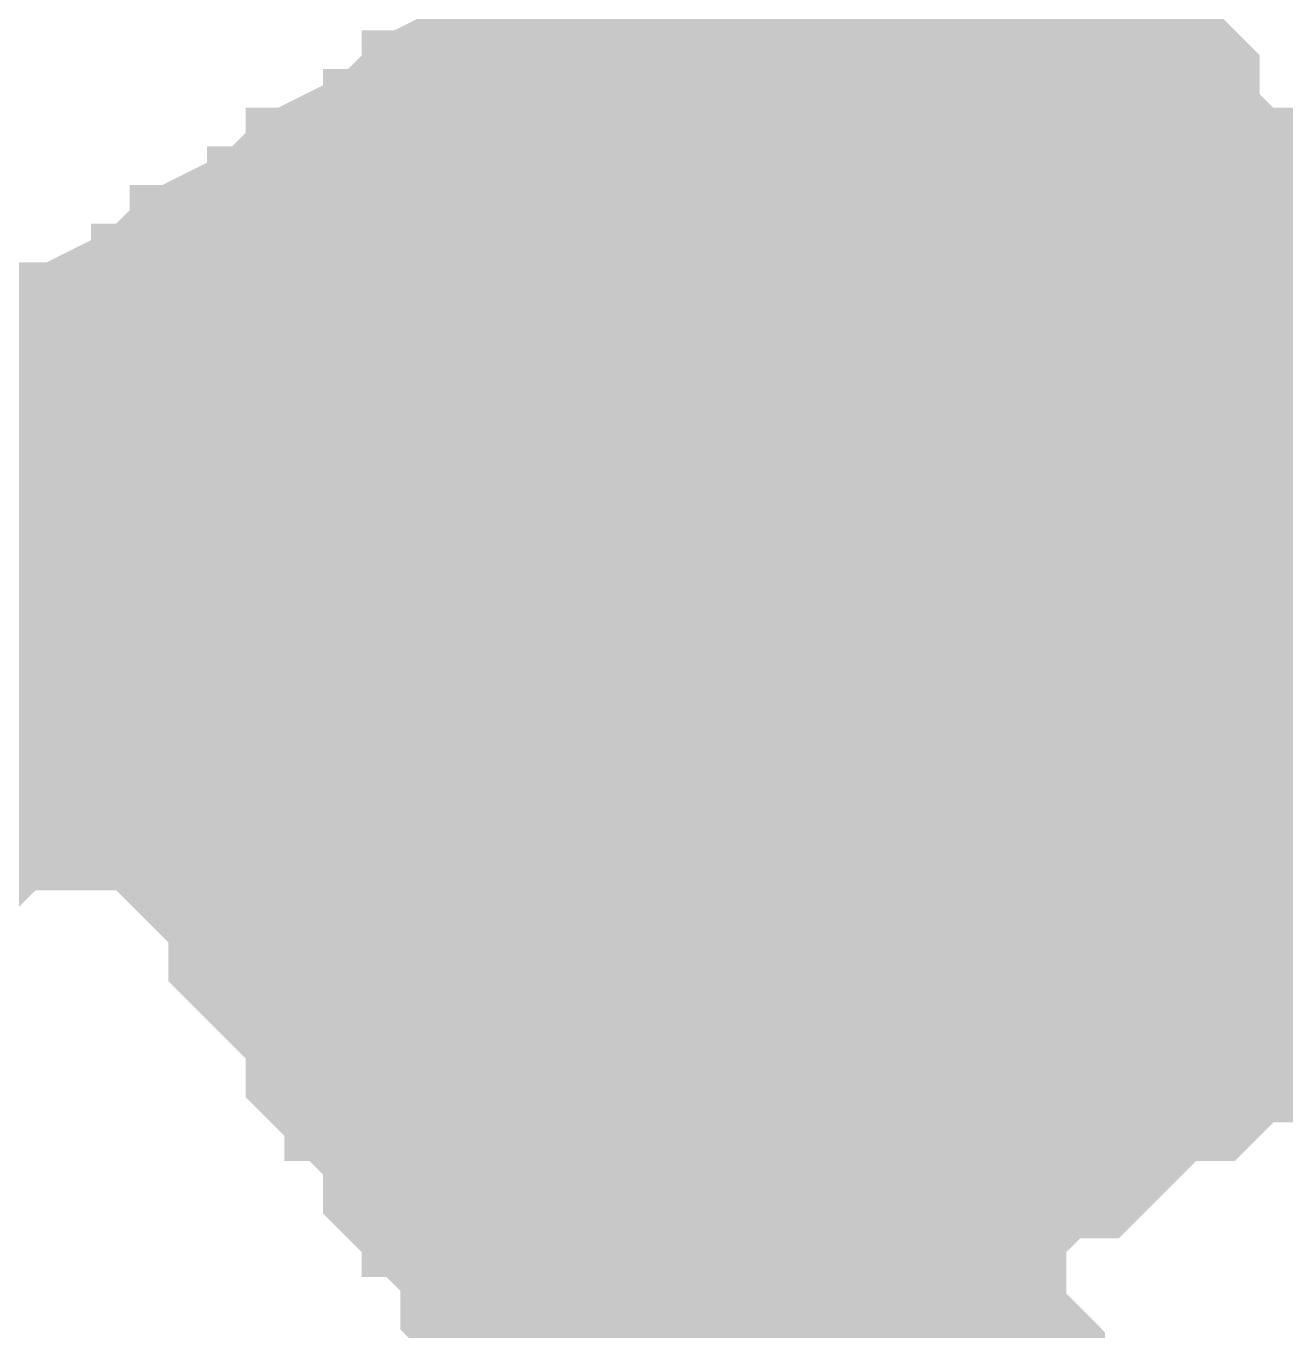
# Model space of a CAD drawing. Extents: x -0.1 to 65.1, y -1.2 to 30.1.
# Drawn here: x 31.644 to 32.0163, y 5.7455 to 6.1309 of the extents above; entities that cross this region are included whole.
import ezdxf

# ---------------------------------------------------------------- set-up
doc = ezdxf.new("R2010")
doc.units = 0
doc.header["$MEASUREMENT"] = 0
doc.layers.get('0').update_dxf_attribs({"linetype": 'CONTINUOUS'})
doc.layers.add('2D_LINE_126', color=7, linetype='CONTINUOUS')

# ---------------------------------------------------------------- blocks, each defined once
blk = doc.blocks.new('SMOOTH_0$0254')
at = {"const_width": 0.0127}
blk.add_lwpolyline([(-0.00635, 0, 1), (0.00635, 0, 1)], format="xyb", close=True, dxfattribs=at)
blk = doc.blocks.new('DRAWING_63')
at = {"layer": '2D_LINE_126', "const_width": 0.0254}
for points in [[(1.54305, -1.77165), (1.54305, -1.76022), (1.54305, -1.74879), (1.54305, -1.73736), (1.54305, -1.72593), (1.54305, -1.7145), (1.54305, -1.70307), (1.54305, -1.69164), (1.54305, -1.68021), (1.54305, -1.66878), (1.54305, -1.65735), (1.54305, -1.64592), (1.54305, -1.63449), (1.54305, -1.62306), (1.54305, -1.61163), (1.54305, -1.6002), (1.54305, -1.58877), (1.54305, -1.57734), (1.54305, -1.56591), (1.54305, -1.55448), (1.54305, -1.54305), (1.54305, -1.53162), (1.54305, -1.52019), (1.54305, -1.50876), (1.54305, -1.49733), (1.54305, -1.4859), (1.54305, -1.47447), (1.54305, -1.46304), (1.54305, -1.45161), (1.54305, -1.44018), (1.54305, -1.42875), (1.54305, -1.41732), (1.54305, -1.40589), (1.54305, -1.39446), (1.54305, -1.38303), (1.54305, -1.3716), (1.54305, -1.36017), (1.54305, -1.34874)], [(1.34874, -1.64592), (1.36017, -1.64592), (1.3716, -1.64592), (1.38303, -1.64592), (1.39446, -1.64592), (1.40589, -1.64592), (1.41732, -1.64592), (1.42875, -1.64592), (1.44018, -1.64592), (1.45161, -1.64592), (1.46304, -1.64592), (1.47447, -1.64592), (1.4859, -1.64592), (1.49733, -1.64592), (1.50876, -1.64592), (1.52019, -1.64592), (1.52019, -1.65735), (1.53162, -1.65735), (1.53162, -1.66878), (1.54305, -1.66878), (1.55448, -1.66878), (1.55448, -1.68021), (1.56591, -1.68021), (1.56591, -1.69164), (1.57734, -1.69164), (1.57734, -1.70307), (1.58877, -1.70307), (1.6002, -1.70307), (1.6002, -1.7145), (1.61163, -1.7145), (1.62306, -1.70307), (1.62306, -1.69164), (1.62306, -1.68021), (1.62306, -1.66878), (1.62306, -1.65735), (1.62306, -1.64592), (1.62306, -1.63449), (1.62306, -1.62306), (1.62306, -1.61163), (1.62306, -1.6002), (1.62306, -1.58877), (1.62306, -1.57734), (1.62306, -1.56591), (1.62306, -1.55448), (1.62306, -1.54305), (1.62306, -1.53162), (1.62306, -1.52019), (1.62306, -1.50876), (1.62306, -1.49733), (1.62306, -1.4859), (1.62306, -1.47447), (1.62306, -1.46304), (1.62306, -1.45161), (1.62306, -1.44018), (1.62306, -1.42875), (1.62306, -1.41732), (1.62306, -1.40589), (1.62306, -1.39446), (1.62306, -1.38303), (1.62306, -1.3716), (1.62306, -1.36017), (1.62306, -1.34874)], [(1.58877, -1.77165), (1.58877, -1.76022), (1.58877, -1.74879), (1.58877, -1.73736), (1.58877, -1.72593), (1.58877, -1.7145), (1.58877, -1.70307), (1.58877, -1.69164), (1.58877, -1.68021), (1.58877, -1.66878), (1.58877, -1.65735), (1.58877, -1.64592), (1.58877, -1.63449), (1.58877, -1.62306), (1.58877, -1.61163), (1.58877, -1.6002), (1.58877, -1.58877), (1.58877, -1.57734), (1.58877, -1.56591), (1.58877, -1.55448), (1.58877, -1.54305), (1.58877, -1.53162), (1.58877, -1.52019), (1.58877, -1.50876), (1.58877, -1.49733), (1.58877, -1.4859), (1.58877, -1.47447), (1.58877, -1.46304), (1.58877, -1.45161), (1.58877, -1.44018), (1.58877, -1.42875), (1.58877, -1.41732), (1.58877, -1.40589), (1.58877, -1.39446), (1.58877, -1.38303), (1.58877, -1.3716), (1.58877, -1.36017), (1.58877, -1.34874)], [(1.66878, -1.41732), (1.65735, -1.41732), (1.65735, -1.40589), (1.64592, -1.40589), (1.64592, -1.39446), (1.63449, -1.39446), (1.63449, -1.38303), (1.62306, -1.38303), (1.61163, -1.38303), (1.61163, -1.3716), (1.6002, -1.3716), (1.6002, -1.36017), (1.58877, -1.36017), (1.57734, -1.36017), (1.57734, -1.34874)], [(1.64592, -1.38303), (1.63449, -1.38303), (1.63449, -1.3716), (1.62306, -1.3716), (1.61163, -1.3716), (1.61163, -1.36017), (1.6002, -1.36017), (1.6002, -1.34874)], [(1.69164, -1.45161), (1.68021, -1.45161), (1.68021, -1.44018), (1.66878, -1.44018), (1.65735, -1.44018), (1.65735, -1.42875), (1.64592, -1.42875), (1.64592, -1.41732), (1.63449, -1.41732), (1.63449, -1.40589), (1.62306, -1.40589), (1.61163, -1.40589), (1.61163, -1.39446), (1.6002, -1.39446), (1.6002, -1.38303), (1.58877, -1.38303), (1.57734, -1.38303), (1.57734, -1.3716), (1.56591, -1.3716), (1.56591, -1.36017), (1.55448, -1.36017), (1.55448, -1.34874)], [(1.44018, -1.77165), (1.44018, -1.76022), (1.44018, -1.74879), (1.44018, -1.73736), (1.44018, -1.72593), (1.44018, -1.7145), (1.44018, -1.70307), (1.44018, -1.69164), (1.44018, -1.68021), (1.44018, -1.66878), (1.44018, -1.65735), (1.44018, -1.64592), (1.44018, -1.63449), (1.44018, -1.62306), (1.44018, -1.61163), (1.44018, -1.6002), (1.44018, -1.58877), (1.44018, -1.57734), (1.44018, -1.56591), (1.44018, -1.55448), (1.44018, -1.54305), (1.44018, -1.53162), (1.44018, -1.52019), (1.44018, -1.50876), (1.44018, -1.49733), (1.44018, -1.4859), (1.44018, -1.47447), (1.44018, -1.46304), (1.44018, -1.45161), (1.44018, -1.44018), (1.44018, -1.42875), (1.44018, -1.41732), (1.44018, -1.40589), (1.44018, -1.39446), (1.44018, -1.38303), (1.44018, -1.3716), (1.44018, -1.36017), (1.44018, -1.34874)], [(1.45161, -1.77165), (1.45161, -1.76022), (1.45161, -1.74879), (1.45161, -1.73736), (1.45161, -1.72593), (1.45161, -1.7145), (1.45161, -1.70307), (1.45161, -1.69164), (1.45161, -1.68021), (1.45161, -1.66878), (1.45161, -1.65735), (1.45161, -1.64592), (1.45161, -1.63449), (1.45161, -1.62306), (1.45161, -1.61163), (1.45161, -1.6002), (1.45161, -1.58877), (1.45161, -1.57734), (1.45161, -1.56591), (1.45161, -1.55448), (1.45161, -1.54305), (1.45161, -1.53162), (1.45161, -1.52019), (1.45161, -1.50876), (1.45161, -1.49733), (1.45161, -1.4859), (1.45161, -1.47447), (1.45161, -1.46304), (1.45161, -1.45161), (1.45161, -1.44018), (1.45161, -1.42875), (1.45161, -1.41732), (1.45161, -1.40589), (1.45161, -1.39446), (1.45161, -1.38303), (1.45161, -1.3716), (1.45161, -1.36017), (1.45161, -1.34874)], [(1.46304, -1.77165), (1.46304, -1.76022), (1.46304, -1.74879), (1.46304, -1.73736), (1.46304, -1.72593), (1.46304, -1.7145), (1.46304, -1.70307), (1.46304, -1.69164), (1.46304, -1.68021), (1.46304, -1.66878), (1.46304, -1.65735), (1.46304, -1.64592), (1.46304, -1.63449), (1.46304, -1.62306), (1.46304, -1.61163), (1.46304, -1.6002), (1.46304, -1.58877), (1.46304, -1.57734), (1.46304, -1.56591), (1.46304, -1.55448), (1.46304, -1.54305), (1.46304, -1.53162), (1.46304, -1.52019), (1.46304, -1.50876), (1.46304, -1.49733), (1.46304, -1.4859), (1.46304, -1.47447), (1.46304, -1.46304), (1.46304, -1.45161), (1.46304, -1.44018), (1.46304, -1.42875), (1.46304, -1.41732), (1.46304, -1.40589), (1.46304, -1.39446), (1.46304, -1.38303), (1.46304, -1.3716), (1.46304, -1.36017), (1.46304, -1.34874)], [(1.47447, -1.77165), (1.47447, -1.76022), (1.47447, -1.74879), (1.47447, -1.73736), (1.47447, -1.72593), (1.47447, -1.7145), (1.47447, -1.70307), (1.47447, -1.69164), (1.47447, -1.68021), (1.47447, -1.66878), (1.47447, -1.65735), (1.47447, -1.64592), (1.47447, -1.63449), (1.47447, -1.62306), (1.47447, -1.61163), (1.47447, -1.6002), (1.47447, -1.58877), (1.47447, -1.57734), (1.47447, -1.56591), (1.47447, -1.55448), (1.47447, -1.54305), (1.47447, -1.53162), (1.47447, -1.52019), (1.47447, -1.50876), (1.47447, -1.49733), (1.47447, -1.4859), (1.47447, -1.47447), (1.47447, -1.46304), (1.47447, -1.45161), (1.47447, -1.44018), (1.47447, -1.42875), (1.47447, -1.41732), (1.47447, -1.40589), (1.47447, -1.39446), (1.47447, -1.38303), (1.47447, -1.3716), (1.47447, -1.36017), (1.47447, -1.34874)], [(1.4859, -1.77165), (1.4859, -1.76022), (1.4859, -1.74879), (1.4859, -1.73736), (1.4859, -1.72593), (1.4859, -1.7145), (1.4859, -1.70307), (1.4859, -1.69164), (1.4859, -1.68021), (1.4859, -1.66878), (1.4859, -1.65735), (1.4859, -1.64592), (1.4859, -1.63449), (1.4859, -1.62306), (1.4859, -1.61163), (1.4859, -1.6002), (1.4859, -1.58877), (1.4859, -1.57734), (1.4859, -1.56591), (1.4859, -1.55448), (1.4859, -1.54305), (1.4859, -1.53162), (1.4859, -1.52019), (1.4859, -1.50876), (1.4859, -1.49733), (1.4859, -1.4859), (1.4859, -1.47447), (1.4859, -1.46304), (1.4859, -1.45161), (1.4859, -1.44018), (1.4859, -1.42875), (1.4859, -1.41732), (1.4859, -1.40589), (1.4859, -1.39446), (1.4859, -1.38303), (1.4859, -1.3716), (1.4859, -1.36017), (1.4859, -1.34874)], [(1.49733, -1.77165), (1.49733, -1.76022), (1.49733, -1.74879), (1.49733, -1.73736), (1.49733, -1.72593), (1.49733, -1.7145), (1.49733, -1.70307), (1.49733, -1.69164), (1.49733, -1.68021), (1.49733, -1.66878), (1.49733, -1.65735), (1.49733, -1.64592), (1.49733, -1.63449), (1.49733, -1.62306), (1.49733, -1.61163), (1.49733, -1.6002), (1.49733, -1.58877), (1.49733, -1.57734), (1.49733, -1.56591), (1.49733, -1.55448), (1.49733, -1.54305), (1.49733, -1.53162), (1.49733, -1.52019), (1.49733, -1.50876), (1.49733, -1.49733), (1.49733, -1.4859), (1.49733, -1.47447), (1.49733, -1.46304), (1.49733, -1.45161), (1.49733, -1.44018), (1.49733, -1.42875), (1.49733, -1.41732), (1.49733, -1.40589), (1.49733, -1.39446), (1.49733, -1.38303), (1.49733, -1.3716), (1.49733, -1.36017), (1.49733, -1.34874)], [(1.50876, -1.77165), (1.50876, -1.76022), (1.50876, -1.74879), (1.50876, -1.73736), (1.50876, -1.72593), (1.50876, -1.7145), (1.50876, -1.70307), (1.50876, -1.69164), (1.50876, -1.68021), (1.50876, -1.66878), (1.50876, -1.65735), (1.50876, -1.64592), (1.50876, -1.63449), (1.50876, -1.62306), (1.50876, -1.61163), (1.50876, -1.6002), (1.50876, -1.58877), (1.50876, -1.57734), (1.50876, -1.56591), (1.50876, -1.55448), (1.50876, -1.54305), (1.50876, -1.53162), (1.50876, -1.52019), (1.50876, -1.50876), (1.50876, -1.49733), (1.50876, -1.4859), (1.50876, -1.47447), (1.50876, -1.46304), (1.50876, -1.45161), (1.50876, -1.44018), (1.50876, -1.42875), (1.50876, -1.41732), (1.50876, -1.40589), (1.50876, -1.39446), (1.50876, -1.38303), (1.50876, -1.3716), (1.50876, -1.36017), (1.50876, -1.34874)], [(1.28016, -1.62306), (1.29159, -1.61163), (1.29159, -1.6002), (1.30302, -1.6002), (1.30302, -1.58877), (1.31445, -1.58877), (1.32588, -1.58877), (1.32588, -1.57734), (1.33731, -1.57734), (1.33731, -1.56591), (1.34874, -1.56591), (1.36017, -1.56591), (1.36017, -1.55448), (1.3716, -1.55448), (1.3716, -1.54305), (1.38303, -1.54305), (1.39446, -1.54305), (1.39446, -1.53162), (1.40589, -1.53162), (1.40589, -1.52019), (1.41732, -1.52019), (1.42875, -1.52019), (1.42875, -1.50876), (1.44018, -1.50876), (1.45161, -1.50876), (1.46304, -1.50876), (1.47447, -1.50876), (1.4859, -1.50876), (1.49733, -1.50876), (1.50876, -1.50876), (1.52019, -1.50876), (1.52019, -1.52019), (1.53162, -1.52019), (1.53162, -1.53162), (1.54305, -1.53162), (1.55448, -1.53162), (1.55448, -1.54305), (1.56591, -1.54305), (1.56591, -1.55448), (1.57734, -1.55448), (1.57734, -1.56591), (1.58877, -1.56591), (1.6002, -1.56591), (1.6002, -1.57734), (1.61163, -1.57734), (1.61163, -1.58877), (1.62306, -1.58877), (1.63449, -1.58877), (1.63449, -1.6002), (1.64592, -1.6002), (1.64592, -1.61163), (1.65735, -1.61163), (1.65735, -1.62306), (1.66878, -1.62306), (1.68021, -1.62306)], [(1.53162, -1.34874), (1.53162, -1.36017), (1.54305, -1.36017), (1.55448, -1.36017), (1.55448, -1.3716), (1.56591, -1.3716), (1.56591, -1.38303), (1.57734, -1.38303), (1.57734, -1.39446), (1.58877, -1.39446), (1.6002, -1.39446), (1.6002, -1.40589), (1.61163, -1.40589), (1.61163, -1.41732), (1.62306, -1.41732), (1.63449, -1.41732), (1.63449, -1.42875), (1.64592, -1.42875), (1.64592, -1.44018), (1.65735, -1.44018), (1.65735, -1.45161), (1.66878, -1.45161), (1.68021, -1.45161)], [(1.52019, -1.34874), (1.52019, -1.36017), (1.53162, -1.36017), (1.53162, -1.3716), (1.54305, -1.3716), (1.55448, -1.3716), (1.55448, -1.38303), (1.56591, -1.38303), (1.56591, -1.39446), (1.57734, -1.39446), (1.57734, -1.40589), (1.58877, -1.40589), (1.6002, -1.40589), (1.6002, -1.41732), (1.61163, -1.41732), (1.61163, -1.42875), (1.62306, -1.42875), (1.63449, -1.42875), (1.63449, -1.44018), (1.64592, -1.44018), (1.64592, -1.45161), (1.65735, -1.45161), (1.65735, -1.46304), (1.66878, -1.46304), (1.68021, -1.46304)], [(1.26873, -1.47447), (1.29159, -1.46304), (1.30302, -1.45161), (1.32588, -1.44018), (1.33731, -1.42875), (1.36017, -1.41732), (1.3716, -1.40589), (1.39446, -1.39446), (1.40589, -1.38303), (1.42875, -1.3716), (1.44018, -1.36017), (1.45161, -1.36017), (1.46304, -1.36017), (1.47447, -1.36017), (1.4859, -1.36017), (1.49733, -1.36017), (1.50876, -1.36017), (1.52019, -1.36017), (1.52019, -1.3716), (1.53162, -1.3716), (1.53162, -1.38303), (1.54305, -1.38303), (1.55448, -1.38303), (1.55448, -1.39446), (1.56591, -1.39446), (1.56591, -1.40589), (1.57734, -1.40589), (1.57734, -1.41732), (1.58877, -1.41732), (1.6002, -1.41732), (1.6002, -1.42875), (1.61163, -1.42875), (1.61163, -1.44018), (1.62306, -1.44018), (1.63449, -1.44018), (1.63449, -1.45161), (1.64592, -1.45161), (1.64592, -1.46304), (1.65735, -1.46304), (1.65735, -1.47447), (1.66878, -1.47447), (1.68021, -1.47447)], [(1.28016, -1.47447), (1.29159, -1.47447), (1.29159, -1.46304), (1.30302, -1.46304), (1.30302, -1.45161), (1.31445, -1.45161), (1.32588, -1.45161), (1.32588, -1.44018), (1.33731, -1.44018), (1.33731, -1.42875), (1.34874, -1.42875), (1.36017, -1.42875), (1.36017, -1.41732), (1.3716, -1.41732), (1.3716, -1.40589), (1.38303, -1.40589), (1.39446, -1.40589), (1.39446, -1.39446), (1.40589, -1.39446), (1.40589, -1.38303), (1.41732, -1.38303), (1.42875, -1.38303), (1.42875, -1.3716), (1.44018, -1.3716), (1.45161, -1.3716), (1.46304, -1.3716), (1.47447, -1.3716), (1.4859, -1.3716), (1.49733, -1.3716), (1.50876, -1.3716), (1.52019, -1.3716), (1.52019, -1.38303), (1.53162, -1.38303), (1.53162, -1.39446), (1.54305, -1.39446), (1.55448, -1.39446), (1.55448, -1.40589), (1.56591, -1.40589), (1.56591, -1.41732), (1.57734, -1.41732), (1.57734, -1.42875), (1.58877, -1.42875), (1.6002, -1.42875), (1.6002, -1.44018), (1.61163, -1.44018), (1.61163, -1.45161), (1.62306, -1.45161), (1.63449, -1.45161), (1.63449, -1.46304), (1.64592, -1.46304), (1.64592, -1.47447), (1.65735, -1.47447), (1.65735, -1.4859), (1.66878, -1.4859), (1.68021, -1.4859)], [(1.28016, -1.4859), (1.29159, -1.4859), (1.29159, -1.47447), (1.30302, -1.47447), (1.30302, -1.46304), (1.31445, -1.46304), (1.32588, -1.46304), (1.32588, -1.45161), (1.33731, -1.45161), (1.33731, -1.44018), (1.34874, -1.44018), (1.36017, -1.44018), (1.36017, -1.42875), (1.3716, -1.42875), (1.3716, -1.41732), (1.38303, -1.41732), (1.39446, -1.41732), (1.39446, -1.40589), (1.40589, -1.40589), (1.40589, -1.39446), (1.41732, -1.39446), (1.42875, -1.39446), (1.42875, -1.38303), (1.44018, -1.38303), (1.45161, -1.38303), (1.46304, -1.38303), (1.47447, -1.38303), (1.4859, -1.38303), (1.49733, -1.38303), (1.50876, -1.38303), (1.52019, -1.38303), (1.52019, -1.39446), (1.53162, -1.39446), (1.53162, -1.40589), (1.54305, -1.40589), (1.55448, -1.40589), (1.55448, -1.41732), (1.56591, -1.41732), (1.56591, -1.42875), (1.57734, -1.42875), (1.57734, -1.44018), (1.58877, -1.44018), (1.6002, -1.44018), (1.6002, -1.45161), (1.61163, -1.45161), (1.61163, -1.46304), (1.62306, -1.46304), (1.63449, -1.46304), (1.63449, -1.47447), (1.64592, -1.47447), (1.64592, -1.4859), (1.65735, -1.4859), (1.65735, -1.49733), (1.66878, -1.49733), (1.68021, -1.49733)], [(1.28016, -1.49733), (1.29159, -1.49733), (1.29159, -1.4859), (1.30302, -1.4859), (1.30302, -1.47447), (1.31445, -1.47447), (1.32588, -1.47447), (1.32588, -1.46304), (1.33731, -1.46304), (1.33731, -1.45161), (1.34874, -1.45161), (1.36017, -1.45161), (1.36017, -1.44018), (1.3716, -1.44018), (1.3716, -1.42875), (1.38303, -1.42875), (1.39446, -1.42875), (1.39446, -1.41732), (1.40589, -1.41732), (1.40589, -1.40589), (1.41732, -1.40589), (1.42875, -1.40589), (1.42875, -1.39446), (1.44018, -1.39446), (1.45161, -1.39446), (1.46304, -1.39446), (1.47447, -1.39446), (1.4859, -1.39446), (1.49733, -1.39446), (1.50876, -1.39446), (1.52019, -1.39446), (1.52019, -1.40589), (1.53162, -1.40589), (1.53162, -1.41732), (1.54305, -1.41732), (1.55448, -1.41732), (1.55448, -1.42875), (1.56591, -1.42875), (1.56591, -1.44018), (1.57734, -1.44018), (1.57734, -1.45161), (1.58877, -1.45161), (1.6002, -1.45161), (1.6002, -1.46304), (1.61163, -1.46304), (1.61163, -1.47447), (1.62306, -1.47447), (1.63449, -1.47447), (1.63449, -1.4859), (1.64592, -1.4859), (1.64592, -1.49733), (1.65735, -1.49733), (1.65735, -1.50876), (1.66878, -1.50876), (1.68021, -1.50876)], [(1.28016, -1.50876), (1.29159, -1.50876), (1.29159, -1.49733), (1.30302, -1.49733), (1.30302, -1.4859), (1.31445, -1.4859), (1.32588, -1.4859), (1.32588, -1.47447), (1.33731, -1.47447), (1.33731, -1.46304), (1.34874, -1.46304), (1.36017, -1.46304), (1.36017, -1.45161), (1.3716, -1.45161), (1.3716, -1.44018), (1.38303, -1.44018), (1.39446, -1.44018), (1.39446, -1.42875), (1.40589, -1.42875), (1.40589, -1.41732), (1.41732, -1.41732), (1.42875, -1.41732), (1.42875, -1.40589), (1.44018, -1.40589), (1.45161, -1.40589), (1.46304, -1.40589), (1.47447, -1.40589), (1.4859, -1.40589), (1.49733, -1.40589), (1.50876, -1.40589), (1.52019, -1.40589), (1.52019, -1.41732), (1.53162, -1.41732), (1.53162, -1.42875), (1.54305, -1.42875), (1.55448, -1.42875), (1.55448, -1.44018), (1.56591, -1.44018), (1.56591, -1.45161), (1.57734, -1.45161), (1.57734, -1.46304), (1.58877, -1.46304), (1.6002, -1.46304), (1.6002, -1.47447), (1.61163, -1.47447), (1.61163, -1.4859), (1.62306, -1.4859), (1.63449, -1.4859), (1.63449, -1.49733), (1.64592, -1.49733), (1.64592, -1.50876), (1.65735, -1.50876), (1.65735, -1.52019), (1.66878, -1.52019), (1.68021, -1.52019)], [(1.28016, -1.52019), (1.29159, -1.52019), (1.29159, -1.50876), (1.30302, -1.50876), (1.30302, -1.49733), (1.31445, -1.49733), (1.32588, -1.49733), (1.32588, -1.4859), (1.33731, -1.4859), (1.33731, -1.47447), (1.34874, -1.47447), (1.36017, -1.47447), (1.36017, -1.46304), (1.3716, -1.46304), (1.3716, -1.45161), (1.38303, -1.45161), (1.39446, -1.45161), (1.39446, -1.44018), (1.40589, -1.44018), (1.40589, -1.42875), (1.41732, -1.42875), (1.42875, -1.42875), (1.42875, -1.41732), (1.44018, -1.41732), (1.45161, -1.41732), (1.46304, -1.41732), (1.47447, -1.41732), (1.4859, -1.41732), (1.49733, -1.41732), (1.50876, -1.41732), (1.52019, -1.41732), (1.52019, -1.42875), (1.53162, -1.42875), (1.53162, -1.44018), (1.54305, -1.44018), (1.55448, -1.44018), (1.55448, -1.45161), (1.56591, -1.45161), (1.56591, -1.46304), (1.57734, -1.46304), (1.57734, -1.47447), (1.58877, -1.47447), (1.6002, -1.47447), (1.6002, -1.4859), (1.61163, -1.4859), (1.61163, -1.49733), (1.62306, -1.49733), (1.63449, -1.49733), (1.63449, -1.50876), (1.64592, -1.50876), (1.64592, -1.52019), (1.65735, -1.52019), (1.65735, -1.53162), (1.66878, -1.53162), (1.68021, -1.53162)], [(1.28016, -1.53162), (1.29159, -1.53162), (1.29159, -1.52019), (1.30302, -1.52019), (1.30302, -1.50876), (1.31445, -1.50876), (1.32588, -1.50876), (1.32588, -1.49733), (1.33731, -1.49733), (1.33731, -1.4859), (1.34874, -1.4859), (1.36017, -1.4859), (1.36017, -1.47447), (1.3716, -1.47447), (1.3716, -1.46304), (1.38303, -1.46304), (1.39446, -1.46304), (1.39446, -1.45161), (1.40589, -1.45161), (1.40589, -1.44018), (1.41732, -1.44018), (1.42875, -1.44018), (1.42875, -1.42875), (1.44018, -1.42875), (1.45161, -1.42875), (1.46304, -1.42875), (1.47447, -1.42875), (1.4859, -1.42875), (1.49733, -1.42875), (1.50876, -1.42875), (1.52019, -1.42875), (1.52019, -1.44018), (1.53162, -1.44018), (1.53162, -1.45161), (1.54305, -1.45161), (1.55448, -1.45161), (1.55448, -1.46304), (1.56591, -1.46304), (1.56591, -1.47447), (1.57734, -1.47447), (1.57734, -1.4859), (1.58877, -1.4859), (1.6002, -1.4859), (1.6002, -1.49733), (1.61163, -1.49733), (1.61163, -1.50876), (1.62306, -1.50876), (1.63449, -1.50876), (1.63449, -1.52019), (1.64592, -1.52019), (1.64592, -1.53162), (1.65735, -1.53162), (1.65735, -1.54305), (1.66878, -1.54305), (1.68021, -1.54305)], [(1.28016, -1.54305), (1.29159, -1.54305), (1.29159, -1.53162), (1.30302, -1.53162), (1.30302, -1.52019), (1.31445, -1.52019), (1.32588, -1.52019), (1.32588, -1.50876), (1.33731, -1.50876), (1.33731, -1.49733), (1.34874, -1.49733), (1.36017, -1.49733), (1.36017, -1.4859), (1.3716, -1.4859), (1.3716, -1.47447), (1.38303, -1.47447), (1.39446, -1.47447), (1.39446, -1.46304), (1.40589, -1.46304), (1.40589, -1.45161), (1.41732, -1.45161), (1.42875, -1.45161), (1.42875, -1.44018), (1.44018, -1.44018), (1.45161, -1.44018), (1.46304, -1.44018), (1.47447, -1.44018), (1.4859, -1.44018), (1.49733, -1.44018), (1.50876, -1.44018), (1.52019, -1.44018), (1.52019, -1.45161), (1.53162, -1.45161), (1.53162, -1.46304), (1.54305, -1.46304), (1.55448, -1.46304), (1.55448, -1.47447), (1.56591, -1.47447), (1.56591, -1.4859), (1.57734, -1.4859), (1.57734, -1.49733), (1.58877, -1.49733), (1.6002, -1.49733), (1.6002, -1.50876), (1.61163, -1.50876), (1.61163, -1.52019), (1.62306, -1.52019), (1.63449, -1.52019), (1.63449, -1.53162), (1.64592, -1.53162), (1.64592, -1.54305), (1.65735, -1.54305), (1.65735, -1.55448), (1.66878, -1.55448), (1.68021, -1.55448)], [(1.28016, -1.55448), (1.29159, -1.55448), (1.29159, -1.54305), (1.30302, -1.54305), (1.30302, -1.53162), (1.31445, -1.53162), (1.32588, -1.53162), (1.32588, -1.52019), (1.33731, -1.52019), (1.33731, -1.50876), (1.34874, -1.50876), (1.36017, -1.50876), (1.36017, -1.49733), (1.3716, -1.49733), (1.3716, -1.4859), (1.38303, -1.4859), (1.39446, -1.4859), (1.39446, -1.47447), (1.40589, -1.47447), (1.40589, -1.46304), (1.41732, -1.46304), (1.42875, -1.46304), (1.42875, -1.45161), (1.44018, -1.45161), (1.45161, -1.45161), (1.46304, -1.45161), (1.47447, -1.45161), (1.4859, -1.45161), (1.49733, -1.45161), (1.50876, -1.45161), (1.52019, -1.45161), (1.52019, -1.46304), (1.53162, -1.46304), (1.53162, -1.47447), (1.54305, -1.47447), (1.55448, -1.47447), (1.55448, -1.4859), (1.56591, -1.4859), (1.56591, -1.49733), (1.57734, -1.49733), (1.57734, -1.50876), (1.58877, -1.50876), (1.6002, -1.50876), (1.6002, -1.52019), (1.61163, -1.52019), (1.61163, -1.53162), (1.62306, -1.53162), (1.63449, -1.53162), (1.63449, -1.54305), (1.64592, -1.54305), (1.64592, -1.55448), (1.65735, -1.55448), (1.65735, -1.56591), (1.66878, -1.56591), (1.68021, -1.56591)], [(1.28016, -1.56591), (1.29159, -1.56591), (1.29159, -1.55448), (1.30302, -1.55448), (1.30302, -1.54305), (1.31445, -1.54305), (1.32588, -1.54305), (1.32588, -1.53162), (1.33731, -1.53162), (1.33731, -1.52019), (1.34874, -1.52019), (1.36017, -1.52019), (1.36017, -1.50876), (1.3716, -1.50876), (1.3716, -1.49733), (1.38303, -1.49733), (1.39446, -1.49733), (1.39446, -1.4859), (1.40589, -1.4859), (1.40589, -1.47447), (1.41732, -1.47447), (1.42875, -1.47447), (1.42875, -1.46304), (1.44018, -1.46304), (1.45161, -1.46304), (1.46304, -1.46304), (1.47447, -1.46304), (1.4859, -1.46304), (1.49733, -1.46304), (1.50876, -1.46304), (1.52019, -1.46304), (1.52019, -1.47447), (1.53162, -1.47447), (1.53162, -1.4859), (1.54305, -1.4859), (1.55448, -1.4859), (1.55448, -1.49733), (1.56591, -1.49733), (1.56591, -1.50876), (1.57734, -1.50876), (1.57734, -1.52019), (1.58877, -1.52019), (1.6002, -1.52019), (1.6002, -1.53162), (1.61163, -1.53162), (1.61163, -1.54305), (1.62306, -1.54305), (1.63449, -1.54305), (1.63449, -1.55448), (1.64592, -1.55448), (1.64592, -1.56591), (1.65735, -1.56591), (1.65735, -1.57734), (1.66878, -1.57734), (1.68021, -1.57734)], [(1.28016, -1.57734), (1.29159, -1.57734), (1.29159, -1.56591), (1.30302, -1.56591), (1.30302, -1.55448), (1.31445, -1.55448), (1.32588, -1.55448), (1.32588, -1.54305), (1.33731, -1.54305), (1.33731, -1.53162), (1.34874, -1.53162), (1.36017, -1.53162), (1.36017, -1.52019), (1.3716, -1.52019), (1.3716, -1.50876), (1.38303, -1.50876), (1.39446, -1.50876), (1.39446, -1.49733), (1.40589, -1.49733), (1.40589, -1.4859), (1.41732, -1.4859), (1.42875, -1.4859), (1.42875, -1.47447), (1.44018, -1.47447), (1.45161, -1.47447), (1.46304, -1.47447), (1.47447, -1.47447), (1.4859, -1.47447), (1.49733, -1.47447), (1.50876, -1.47447), (1.52019, -1.47447), (1.52019, -1.4859), (1.53162, -1.4859), (1.53162, -1.49733), (1.54305, -1.49733), (1.55448, -1.49733), (1.55448, -1.50876), (1.56591, -1.50876), (1.56591, -1.52019), (1.57734, -1.52019), (1.57734, -1.53162), (1.58877, -1.53162), (1.6002, -1.53162), (1.6002, -1.54305), (1.61163, -1.54305), (1.61163, -1.55448), (1.62306, -1.55448), (1.63449, -1.55448), (1.63449, -1.56591), (1.64592, -1.56591), (1.64592, -1.57734), (1.65735, -1.57734), (1.65735, -1.58877), (1.66878, -1.58877), (1.68021, -1.58877)], [(1.28016, -1.58877), (1.29159, -1.58877), (1.29159, -1.57734), (1.30302, -1.57734), (1.30302, -1.56591), (1.31445, -1.56591), (1.32588, -1.56591), (1.32588, -1.55448), (1.33731, -1.55448), (1.33731, -1.54305), (1.34874, -1.54305), (1.36017, -1.54305), (1.36017, -1.53162), (1.3716, -1.53162), (1.3716, -1.52019), (1.38303, -1.52019), (1.39446, -1.52019), (1.39446, -1.50876), (1.40589, -1.50876), (1.40589, -1.49733), (1.41732, -1.49733), (1.42875, -1.49733), (1.42875, -1.4859), (1.44018, -1.4859), (1.45161, -1.4859), (1.46304, -1.4859), (1.47447, -1.4859), (1.4859, -1.4859), (1.49733, -1.4859), (1.50876, -1.4859), (1.52019, -1.4859), (1.52019, -1.49733), (1.53162, -1.49733), (1.53162, -1.50876), (1.54305, -1.50876), (1.55448, -1.50876), (1.55448, -1.52019), (1.56591, -1.52019), (1.56591, -1.53162), (1.57734, -1.53162), (1.57734, -1.54305), (1.58877, -1.54305), (1.6002, -1.54305), (1.6002, -1.55448), (1.61163, -1.55448), (1.61163, -1.56591), (1.62306, -1.56591), (1.63449, -1.56591), (1.63449, -1.57734), (1.64592, -1.57734), (1.64592, -1.58877), (1.65735, -1.58877), (1.65735, -1.6002), (1.66878, -1.6002), (1.68021, -1.6002)], [(1.28016, -1.6002), (1.29159, -1.6002), (1.29159, -1.58877), (1.30302, -1.58877), (1.30302, -1.57734), (1.31445, -1.57734), (1.32588, -1.57734), (1.32588, -1.56591), (1.33731, -1.56591), (1.33731, -1.55448), (1.34874, -1.55448), (1.36017, -1.55448), (1.36017, -1.54305), (1.3716, -1.54305), (1.3716, -1.53162), (1.38303, -1.53162), (1.39446, -1.53162), (1.39446, -1.52019), (1.40589, -1.52019), (1.40589, -1.50876), (1.41732, -1.50876), (1.42875, -1.50876), (1.42875, -1.49733), (1.44018, -1.49733), (1.45161, -1.49733), (1.46304, -1.49733), (1.47447, -1.49733), (1.4859, -1.49733), (1.49733, -1.49733), (1.50876, -1.49733), (1.52019, -1.49733), (1.52019, -1.50876), (1.53162, -1.50876), (1.53162, -1.52019), (1.54305, -1.52019), (1.55448, -1.52019), (1.55448, -1.53162), (1.56591, -1.53162), (1.56591, -1.54305), (1.57734, -1.54305), (1.57734, -1.55448), (1.58877, -1.55448), (1.6002, -1.55448), (1.6002, -1.56591), (1.61163, -1.56591), (1.61163, -1.57734), (1.62306, -1.57734), (1.63449, -1.57734), (1.63449, -1.58877), (1.64592, -1.58877), (1.64592, -1.6002), (1.65735, -1.6002), (1.65735, -1.61163), (1.66878, -1.61163), (1.68021, -1.61163)], [(1.28016, -1.61163), (1.29159, -1.61163), (1.30302, -1.61163), (1.30302, -1.6002), (1.31445, -1.6002), (1.32588, -1.6002), (1.32588, -1.58877), (1.33731, -1.58877), (1.33731, -1.57734), (1.34874, -1.57734), (1.36017, -1.57734), (1.36017, -1.56591), (1.3716, -1.56591), (1.3716, -1.55448), (1.38303, -1.55448), (1.39446, -1.55448), (1.39446, -1.54305), (1.40589, -1.54305), (1.40589, -1.53162), (1.41732, -1.53162), (1.42875, -1.53162), (1.42875, -1.52019), (1.44018, -1.52019), (1.45161, -1.52019), (1.46304, -1.52019), (1.47447, -1.52019), (1.4859, -1.52019), (1.49733, -1.52019), (1.50876, -1.52019), (1.52019, -1.52019), (1.52019, -1.53162), (1.53162, -1.53162), (1.53162, -1.54305), (1.54305, -1.54305), (1.55448, -1.54305), (1.55448, -1.55448), (1.56591, -1.55448), (1.56591, -1.56591), (1.57734, -1.56591), (1.57734, -1.57734), (1.58877, -1.57734), (1.6002, -1.57734), (1.6002, -1.58877), (1.61163, -1.58877), (1.61163, -1.6002), (1.62306, -1.6002), (1.63449, -1.6002), (1.63449, -1.61163), (1.64592, -1.61163), (1.64592, -1.62306), (1.65735, -1.62306), (1.65735, -1.63449), (1.66878, -1.63449), (1.68021, -1.63449)], [(1.68021, -1.64592), (1.66878, -1.64592), (1.65735, -1.64592), (1.65735, -1.63449), (1.64592, -1.63449), (1.64592, -1.62306), (1.63449, -1.62306), (1.63449, -1.61163), (1.62306, -1.61163), (1.61163, -1.61163), (1.61163, -1.6002), (1.6002, -1.6002), (1.6002, -1.58877), (1.58877, -1.58877), (1.57734, -1.58877), (1.57734, -1.57734), (1.56591, -1.57734), (1.56591, -1.56591), (1.55448, -1.56591), (1.55448, -1.55448), (1.54305, -1.55448), (1.53162, -1.55448), (1.53162, -1.54305), (1.52019, -1.54305), (1.52019, -1.53162), (1.50876, -1.53162), (1.49733, -1.53162), (1.4859, -1.53162), (1.47447, -1.53162), (1.46304, -1.53162), (1.45161, -1.53162), (1.44018, -1.53162), (1.42875, -1.53162), (1.42875, -1.54305), (1.41732, -1.54305), (1.40589, -1.54305), (1.40589, -1.55448), (1.39446, -1.55448), (1.39446, -1.56591), (1.38303, -1.56591), (1.3716, -1.56591), (1.3716, -1.57734), (1.36017, -1.57734), (1.36017, -1.58877), (1.34874, -1.58877), (1.33731, -1.58877), (1.33731, -1.6002), (1.32588, -1.6002), (1.32588, -1.61163), (1.31445, -1.61163), (1.30302, -1.61163)], [(1.61163, -1.7145), (1.61163, -1.70307), (1.6002, -1.70307), (1.6002, -1.69164), (1.58877, -1.69164), (1.57734, -1.69164), (1.57734, -1.68021), (1.56591, -1.68021), (1.56591, -1.66878), (1.55448, -1.66878), (1.55448, -1.65735), (1.54305, -1.65735), (1.53162, -1.65735), (1.53162, -1.64592), (1.52019, -1.64592), (1.52019, -1.63449), (1.50876, -1.63449), (1.49733, -1.63449), (1.4859, -1.63449), (1.47447, -1.63449), (1.46304, -1.63449), (1.45161, -1.63449), (1.44018, -1.63449), (1.42875, -1.63449), (1.42875, -1.62306), (1.41732, -1.62306), (1.40589, -1.62306), (1.40589, -1.61163), (1.41732, -1.61163), (1.42875, -1.61163), (1.42875, -1.6002), (1.44018, -1.6002), (1.45161, -1.6002), (1.46304, -1.6002), (1.47447, -1.6002), (1.4859, -1.6002), (1.49733, -1.6002), (1.50876, -1.6002), (1.52019, -1.6002), (1.52019, -1.61163), (1.53162, -1.61163), (1.53162, -1.62306), (1.54305, -1.62306), (1.55448, -1.62306), (1.55448, -1.63449), (1.56591, -1.63449), (1.56591, -1.64592), (1.57734, -1.64592), (1.57734, -1.65735), (1.58877, -1.65735), (1.6002, -1.65735), (1.6002, -1.66878), (1.61163, -1.66878), (1.61163, -1.68021), (1.62306, -1.68021), (1.63449, -1.68021), (1.63449, -1.69164), (1.64592, -1.69164), (1.65735, -1.68021), (1.66878, -1.66878), (1.66878, -1.65735), (1.66878, -1.64592), (1.66878, -1.63449), (1.66878, -1.62306), (1.66878, -1.61163), (1.66878, -1.6002), (1.66878, -1.58877), (1.66878, -1.57734), (1.66878, -1.56591), (1.66878, -1.55448), (1.66878, -1.54305), (1.66878, -1.53162), (1.66878, -1.52019), (1.66878, -1.50876), (1.66878, -1.49733), (1.66878, -1.4859), (1.66878, -1.47447), (1.66878, -1.46304), (1.66878, -1.45161), (1.66878, -1.44018), (1.66878, -1.42875), (1.66878, -1.41732), (1.65735, -1.40589), (1.64592, -1.39446), (1.64592, -1.38303), (1.63449, -1.3716), (1.62306, -1.36017), (1.61163, -1.36017), (1.61163, -1.34874)], [(1.56591, -1.34874), (1.56591, -1.36017), (1.57734, -1.36017), (1.57734, -1.3716), (1.58877, -1.3716), (1.6002, -1.3716), (1.6002, -1.38303), (1.61163, -1.38303), (1.61163, -1.39446), (1.62306, -1.39446), (1.63449, -1.39446), (1.63449, -1.40589), (1.64592, -1.40589), (1.64592, -1.41732), (1.65735, -1.41732), (1.65735, -1.42875), (1.66878, -1.42875), (1.68021, -1.44018)], [(1.68021, -1.66878), (1.66878, -1.66878), (1.65735, -1.66878), (1.65735, -1.65735), (1.64592, -1.65735), (1.64592, -1.64592), (1.63449, -1.64592), (1.63449, -1.63449), (1.62306, -1.63449), (1.61163, -1.63449), (1.61163, -1.62306), (1.6002, -1.62306), (1.6002, -1.61163), (1.58877, -1.61163), (1.57734, -1.61163), (1.57734, -1.6002), (1.56591, -1.6002), (1.56591, -1.58877), (1.55448, -1.58877), (1.55448, -1.57734), (1.54305, -1.57734), (1.53162, -1.57734), (1.53162, -1.56591), (1.52019, -1.56591), (1.52019, -1.55448), (1.50876, -1.55448), (1.49733, -1.55448), (1.4859, -1.55448), (1.47447, -1.55448), (1.46304, -1.55448), (1.45161, -1.55448), (1.44018, -1.55448), (1.42875, -1.55448), (1.42875, -1.56591), (1.41732, -1.56591), (1.40589, -1.56591), (1.40589, -1.57734), (1.39446, -1.57734), (1.39446, -1.58877), (1.38303, -1.58877), (1.3716, -1.58877), (1.3716, -1.6002), (1.36017, -1.6002), (1.36017, -1.61163), (1.34874, -1.61163), (1.33731, -1.61163), (1.32588, -1.61163), (1.33731, -1.62306), (1.34874, -1.62306), (1.36017, -1.62306), (1.36017, -1.63449), (1.3716, -1.63449), (1.3716, -1.64592), (1.3716, -1.65735), (1.3716, -1.66878), (1.38303, -1.66878), (1.39446, -1.66878), (1.40589, -1.66878), (1.41732, -1.66878), (1.42875, -1.66878), (1.44018, -1.66878), (1.45161, -1.66878), (1.46304, -1.66878), (1.47447, -1.66878), (1.4859, -1.66878), (1.49733, -1.66878), (1.50876, -1.66878), (1.52019, -1.66878), (1.52019, -1.68021), (1.53162, -1.68021), (1.53162, -1.69164), (1.54305, -1.69164), (1.55448, -1.69164), (1.55448, -1.70307), (1.56591, -1.70307), (1.56591, -1.7145), (1.57734, -1.7145), (1.57734, -1.72593), (1.58877, -1.72593), (1.6002, -1.7145), (1.58877, -1.7145), (1.57734, -1.7145), (1.57734, -1.70307), (1.56591, -1.70307), (1.56591, -1.69164), (1.55448, -1.69164), (1.55448, -1.68021), (1.54305, -1.68021), (1.53162, -1.68021), (1.53162, -1.66878), (1.52019, -1.66878), (1.52019, -1.65735), (1.50876, -1.65735), (1.49733, -1.65735), (1.4859, -1.65735), (1.47447, -1.65735), (1.46304, -1.65735), (1.45161, -1.65735), (1.44018, -1.65735), (1.42875, -1.65735), (1.41732, -1.65735), (1.40589, -1.65735), (1.39446, -1.65735), (1.38303, -1.65735), (1.3716, -1.65735), (1.36017, -1.65735), (1.34874, -1.64592), (1.34874, -1.63449), (1.34874, -1.62306), (1.34874, -1.61163), (1.34874, -1.6002), (1.34874, -1.58877), (1.34874, -1.57734), (1.34874, -1.56591), (1.34874, -1.55448), (1.34874, -1.54305), (1.34874, -1.53162), (1.34874, -1.52019), (1.34874, -1.50876), (1.34874, -1.49733), (1.34874, -1.4859), (1.34874, -1.47447), (1.34874, -1.46304), (1.34874, -1.45161), (1.34874, -1.44018), (1.34874, -1.42875), (1.34874, -1.41732)], [(1.52019, -1.77165), (1.52019, -1.76022), (1.50876, -1.76022), (1.49733, -1.76022), (1.4859, -1.76022), (1.47447, -1.76022), (1.46304, -1.76022), (1.45161, -1.76022), (1.44018, -1.76022), (1.42875, -1.76022), (1.41732, -1.74879), (1.41732, -1.73736), (1.41732, -1.72593), (1.41732, -1.7145), (1.41732, -1.70307), (1.41732, -1.69164), (1.41732, -1.68021), (1.41732, -1.66878), (1.41732, -1.65735), (1.41732, -1.64592), (1.41732, -1.63449), (1.41732, -1.62306), (1.41732, -1.61163), (1.41732, -1.6002), (1.41732, -1.58877), (1.41732, -1.57734), (1.41732, -1.56591), (1.41732, -1.55448), (1.41732, -1.54305), (1.41732, -1.53162), (1.41732, -1.52019), (1.41732, -1.50876), (1.41732, -1.49733), (1.41732, -1.4859), (1.41732, -1.47447), (1.41732, -1.46304), (1.41732, -1.45161), (1.41732, -1.44018), (1.41732, -1.42875), (1.41732, -1.41732), (1.41732, -1.40589), (1.41732, -1.39446), (1.41732, -1.38303), (1.41732, -1.3716)], [(1.6002, -1.77165), (1.6002, -1.76022), (1.58877, -1.74879), (1.57734, -1.74879), (1.57734, -1.73736), (1.56591, -1.73736), (1.56591, -1.72593), (1.55448, -1.72593), (1.55448, -1.7145), (1.54305, -1.7145), (1.53162, -1.7145), (1.53162, -1.70307), (1.52019, -1.70307), (1.52019, -1.69164), (1.50876, -1.69164), (1.49733, -1.69164), (1.4859, -1.69164), (1.47447, -1.69164), (1.46304, -1.69164), (1.45161, -1.69164), (1.44018, -1.69164), (1.42875, -1.69164), (1.41732, -1.69164), (1.40589, -1.69164), (1.39446, -1.69164), (1.38303, -1.69164), (1.38303, -1.68021), (1.38303, -1.66878), (1.38303, -1.65735), (1.38303, -1.64592), (1.38303, -1.63449), (1.38303, -1.62306), (1.38303, -1.61163), (1.38303, -1.6002), (1.38303, -1.58877), (1.38303, -1.57734), (1.38303, -1.56591), (1.38303, -1.55448), (1.38303, -1.54305), (1.38303, -1.53162), (1.38303, -1.52019), (1.38303, -1.50876), (1.38303, -1.49733), (1.38303, -1.4859), (1.38303, -1.47447), (1.38303, -1.46304), (1.38303, -1.45161), (1.38303, -1.44018), (1.38303, -1.42875), (1.38303, -1.41732), (1.38303, -1.40589), (1.38303, -1.39446)], [(1.31445, -1.61163), (1.31445, -1.6002), (1.31445, -1.58877), (1.31445, -1.57734), (1.31445, -1.56591), (1.31445, -1.55448), (1.31445, -1.54305), (1.31445, -1.53162), (1.31445, -1.52019), (1.31445, -1.50876), (1.31445, -1.49733), (1.31445, -1.4859), (1.31445, -1.47447), (1.31445, -1.46304), (1.31445, -1.45161), (1.31445, -1.44018)], [(1.6002, -1.76022), (1.58877, -1.76022), (1.57734, -1.76022), (1.57734, -1.74879), (1.56591, -1.74879), (1.56591, -1.73736), (1.55448, -1.73736), (1.55448, -1.72593), (1.54305, -1.72593), (1.53162, -1.72593), (1.53162, -1.7145), (1.52019, -1.7145), (1.52019, -1.70307), (1.50876, -1.70307), (1.49733, -1.70307), (1.4859, -1.70307), (1.47447, -1.70307), (1.46304, -1.70307), (1.45161, -1.70307), (1.44018, -1.70307), (1.42875, -1.70307), (1.41732, -1.70307), (1.40589, -1.70307), (1.39446, -1.70307), (1.38303, -1.69164), (1.3716, -1.68021), (1.3716, -1.66878), (1.36017, -1.65735), (1.36017, -1.64592), (1.36017, -1.63449), (1.34874, -1.63449), (1.33731, -1.62306), (1.33731, -1.61163), (1.33731, -1.6002), (1.34874, -1.6002), (1.36017, -1.6002), (1.36017, -1.58877), (1.3716, -1.58877), (1.3716, -1.57734), (1.38303, -1.57734), (1.39446, -1.57734), (1.39446, -1.56591), (1.40589, -1.56591), (1.40589, -1.55448), (1.41732, -1.55448), (1.42875, -1.55448), (1.42875, -1.54305), (1.44018, -1.54305), (1.45161, -1.54305), (1.46304, -1.54305), (1.47447, -1.54305), (1.4859, -1.54305), (1.49733, -1.54305), (1.50876, -1.54305), (1.52019, -1.54305), (1.52019, -1.55448), (1.53162, -1.55448), (1.53162, -1.56591), (1.54305, -1.56591), (1.55448, -1.56591), (1.55448, -1.57734), (1.56591, -1.57734), (1.56591, -1.58877), (1.57734, -1.58877), (1.57734, -1.6002), (1.58877, -1.6002), (1.6002, -1.6002), (1.6002, -1.61163), (1.61163, -1.61163), (1.61163, -1.62306), (1.62306, -1.62306), (1.63449, -1.62306), (1.63449, -1.63449), (1.64592, -1.63449), (1.64592, -1.64592), (1.65735, -1.64592), (1.65735, -1.65735), (1.66878, -1.65735), (1.68021, -1.65735)], [(1.56591, -1.77165), (1.56591, -1.76022), (1.55448, -1.76022), (1.55448, -1.74879), (1.54305, -1.74879), (1.53162, -1.74879), (1.53162, -1.73736), (1.52019, -1.73736), (1.52019, -1.72593), (1.50876, -1.72593), (1.49733, -1.72593), (1.4859, -1.72593), (1.47447, -1.72593), (1.46304, -1.72593), (1.45161, -1.72593), (1.44018, -1.72593), (1.42875, -1.72593), (1.41732, -1.72593), (1.40589, -1.72593), (1.40589, -1.7145), (1.40589, -1.70307), (1.40589, -1.69164), (1.40589, -1.68021), (1.40589, -1.66878), (1.40589, -1.65735), (1.40589, -1.64592), (1.40589, -1.63449), (1.39446, -1.63449), (1.39446, -1.62306), (1.38303, -1.62306), (1.3716, -1.62306), (1.3716, -1.61163), (1.38303, -1.61163), (1.39446, -1.61163), (1.39446, -1.6002), (1.40589, -1.6002), (1.40589, -1.58877), (1.41732, -1.58877), (1.42875, -1.58877), (1.42875, -1.57734), (1.44018, -1.57734), (1.45161, -1.57734), (1.46304, -1.57734), (1.47447, -1.57734), (1.4859, -1.57734), (1.49733, -1.57734), (1.50876, -1.57734), (1.52019, -1.57734), (1.52019, -1.58877), (1.53162, -1.58877), (1.53162, -1.6002), (1.54305, -1.6002), (1.55448, -1.6002), (1.55448, -1.61163), (1.56591, -1.61163), (1.56591, -1.62306), (1.57734, -1.62306), (1.57734, -1.63449), (1.58877, -1.63449), (1.6002, -1.63449), (1.6002, -1.64592), (1.61163, -1.64592), (1.61163, -1.65735), (1.62306, -1.65735), (1.63449, -1.65735), (1.63449, -1.66878), (1.64592, -1.66878), (1.64592, -1.68021), (1.65735, -1.68021), (1.65735, -1.66878), (1.64592, -1.66878), (1.64592, -1.65735), (1.63449, -1.65735), (1.63449, -1.64592), (1.62306, -1.64592), (1.61163, -1.64592), (1.61163, -1.63449), (1.6002, -1.63449), (1.6002, -1.62306), (1.58877, -1.62306), (1.57734, -1.62306), (1.57734, -1.61163), (1.56591, -1.61163), (1.56591, -1.6002), (1.55448, -1.6002), (1.55448, -1.58877), (1.54305, -1.58877), (1.53162, -1.58877), (1.53162, -1.57734), (1.52019, -1.57734), (1.52019, -1.56591), (1.50876, -1.56591), (1.49733, -1.56591), (1.4859, -1.56591), (1.47447, -1.56591), (1.46304, -1.56591), (1.45161, -1.56591), (1.44018, -1.56591), (1.42875, -1.56591), (1.42875, -1.57734), (1.41732, -1.57734), (1.40589, -1.57734), (1.40589, -1.58877), (1.39446, -1.58877), (1.39446, -1.6002), (1.38303, -1.6002), (1.3716, -1.6002), (1.3716, -1.61163), (1.36017, -1.61163), (1.36017, -1.62306), (1.3716, -1.62306), (1.3716, -1.63449), (1.38303, -1.63449), (1.39446, -1.63449), (1.39446, -1.64592), (1.39446, -1.65735), (1.39446, -1.66878), (1.39446, -1.68021), (1.39446, -1.69164), (1.39446, -1.70307), (1.39446, -1.7145), (1.40589, -1.72593), (1.41732, -1.73736), (1.42875, -1.73736), (1.44018, -1.73736), (1.45161, -1.73736), (1.46304, -1.73736), (1.47447, -1.73736), (1.4859, -1.73736), (1.49733, -1.73736), (1.50876, -1.73736), (1.52019, -1.73736), (1.52019, -1.74879), (1.53162, -1.74879), (1.53162, -1.76022), (1.54305, -1.76022), (1.55448, -1.76022), (1.55448, -1.77165)], [(1.42875, -1.77165), (1.42875, -1.76022), (1.42875, -1.74879), (1.42875, -1.73736), (1.42875, -1.72593), (1.42875, -1.7145), (1.42875, -1.70307), (1.42875, -1.69164), (1.42875, -1.68021), (1.42875, -1.66878), (1.42875, -1.65735), (1.42875, -1.64592), (1.42875, -1.63449), (1.41732, -1.63449), (1.40589, -1.63449), (1.40589, -1.62306), (1.39446, -1.62306), (1.39446, -1.61163), (1.40589, -1.61163), (1.40589, -1.6002), (1.41732, -1.6002), (1.42875, -1.6002), (1.42875, -1.58877), (1.44018, -1.58877), (1.45161, -1.58877), (1.46304, -1.58877), (1.47447, -1.58877), (1.4859, -1.58877), (1.49733, -1.58877), (1.50876, -1.58877), (1.52019, -1.58877), (1.52019, -1.6002), (1.53162, -1.6002), (1.53162, -1.61163), (1.54305, -1.61163), (1.55448, -1.61163), (1.55448, -1.62306), (1.56591, -1.62306), (1.56591, -1.63449), (1.57734, -1.63449), (1.57734, -1.64592), (1.58877, -1.64592), (1.6002, -1.64592), (1.6002, -1.65735), (1.61163, -1.65735), (1.61163, -1.66878), (1.62306, -1.66878), (1.63449, -1.66878), (1.63449, -1.68021), (1.64592, -1.68021), (1.64592, -1.69164)], [(1.62306, -1.70307), (1.63449, -1.69164), (1.61163, -1.69164), (1.61163, -1.68021), (1.6002, -1.68021), (1.6002, -1.66878), (1.57734, -1.66878), (1.57734, -1.65735), (1.56591, -1.65735), (1.56591, -1.64592), (1.55448, -1.64592), (1.55448, -1.63449), (1.53162, -1.63449), (1.53162, -1.62306), (1.52019, -1.62306), (1.52019, -1.61163), (1.42875, -1.61163), (1.42875, -1.62306), (1.52019, -1.62306), (1.52019, -1.63449), (1.53162, -1.63449), (1.53162, -1.64592), (1.55448, -1.64592), (1.55448, -1.65735), (1.56591, -1.65735), (1.56591, -1.66878), (1.57734, -1.66878), (1.57734, -1.68021), (1.6002, -1.68021), (1.6002, -1.69164), (1.61163, -1.69164), (1.61163, -1.70307), (1.62306, -1.70307)], [(1.58877, -1.73736), (1.57734, -1.73736), (1.57734, -1.72593), (1.56591, -1.72593), (1.56591, -1.7145), (1.55448, -1.7145), (1.55448, -1.70307), (1.54305, -1.70307), (1.53162, -1.70307), (1.53162, -1.69164), (1.52019, -1.69164), (1.52019, -1.68021), (1.50876, -1.68021), (1.49733, -1.68021), (1.4859, -1.68021), (1.47447, -1.68021), (1.46304, -1.68021), (1.45161, -1.68021), (1.44018, -1.68021), (1.42875, -1.68021), (1.41732, -1.68021), (1.40589, -1.68021), (1.39446, -1.68021), (1.38303, -1.68021), (1.3716, -1.68021)], [(1.57734, -1.77165), (1.57734, -1.76022), (1.56591, -1.76022), (1.56591, -1.74879), (1.55448, -1.74879), (1.55448, -1.73736), (1.54305, -1.73736), (1.53162, -1.73736), (1.53162, -1.72593), (1.52019, -1.72593), (1.52019, -1.7145), (1.50876, -1.7145), (1.49733, -1.7145), (1.4859, -1.7145), (1.47447, -1.7145), (1.46304, -1.7145), (1.45161, -1.7145), (1.44018, -1.7145), (1.42875, -1.7145), (1.41732, -1.7145), (1.40589, -1.7145), (1.39446, -1.7145)], [(1.53162, -1.77165), (1.53162, -1.76022), (1.52019, -1.76022), (1.52019, -1.74879), (1.50876, -1.74879), (1.49733, -1.74879), (1.4859, -1.74879), (1.47447, -1.74879), (1.46304, -1.74879), (1.45161, -1.74879), (1.44018, -1.74879), (1.42875, -1.74879), (1.41732, -1.74879)]]:
    blk.add_lwpolyline(points, dxfattribs=at)
at = {"layer": '2D_LINE_126'}
for p in [(1.62306, -1.3716), (1.63449, -1.3716), (1.62306, -1.38303), (1.63449, -1.38303), (1.63449, -1.38303), (1.64592, -1.38303), (1.63449, -1.39446), (1.64592, -1.39446), (1.64592, -1.40589), (1.65735, -1.40589), (1.65735, -1.41732), (1.66878, -1.41732), (1.66878, -1.44018), (1.31445, -1.6002), (1.31445, -1.61163), (1.42875, -1.61163), (1.52019, -1.61163), (1.42875, -1.62306), (1.52019, -1.62306), (1.52019, -1.62306), (1.53162, -1.62306), (1.52019, -1.63449), (1.53162, -1.63449), (1.53162, -1.63449), (1.55448, -1.63449), (1.34874, -1.64592), (1.36017, -1.64592), (1.53162, -1.64592), (1.55448, -1.64592), (1.55448, -1.64592), (1.56591, -1.64592), (1.55448, -1.65735), (1.56591, -1.65735), (1.56591, -1.65735), (1.57734, -1.65735), (1.56591, -1.66878), (1.57734, -1.66878), (1.57734, -1.66878), (1.6002, -1.66878), (1.57734, -1.68021), (1.6002, -1.68021), (1.6002, -1.68021), (1.61163, -1.68021), (1.58877, -1.69164), (1.6002, -1.69164), (1.6002, -1.69164), (1.61163, -1.69164), (1.61163, -1.69164), (1.63449, -1.69164), (1.54305, -1.70307), (1.55448, -1.70307), (1.6002, -1.70307), (1.61163, -1.70307), (1.61163, -1.70307), (1.62306, -1.70307), (1.62306, -1.70307), (1.55448, -1.7145), (1.56591, -1.7145), (1.61163, -1.7145), (1.56591, -1.72593), (1.57734, -1.72593), (1.57734, -1.73736), (1.58877, -1.73736), (1.58877, -1.76022), (1.6002, -1.76022)]:
    blk.add_blockref('SMOOTH_0$0254', p, dxfattribs=at)

msp = doc.modelspace()

# ---------------------------------------------------------------- block references
msp.add_blockref('DRAWING_63', (30.35, 7.5))

doc.saveas('drawing.dxf')
